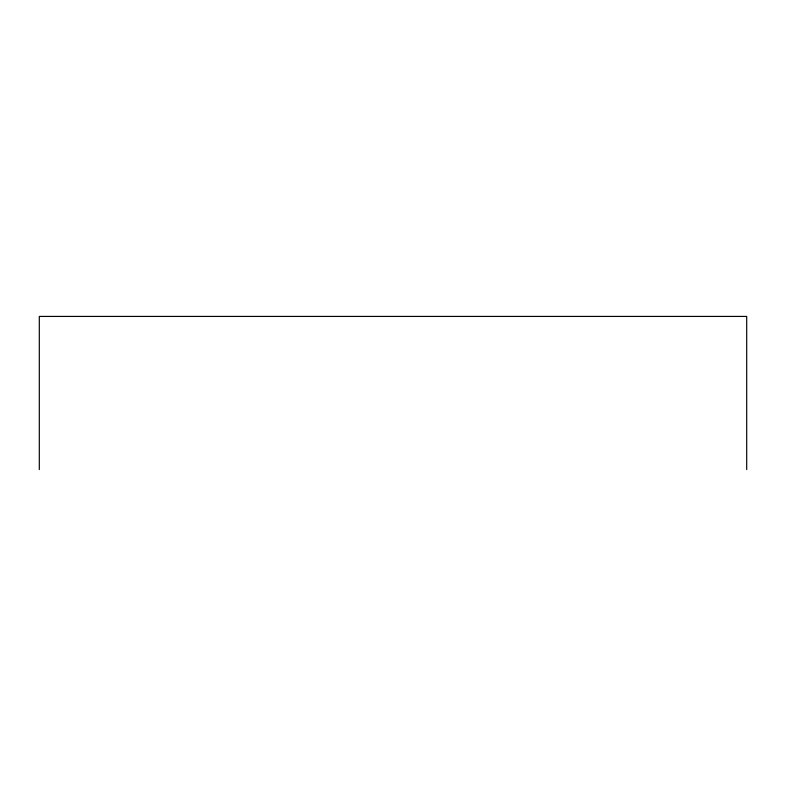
<?xml version="1.0" encoding="UTF-8"?>
<svg xmlns="http://www.w3.org/2000/svg" width="786" height="786" viewBox="0 0 786 786"><rect width="100%" height="100%" fill="white"/><g stroke="black" fill="none" stroke-linecap="round" stroke-linejoin="round"><path stroke-width="1.18" d="M746.7 469.576L746.7 316.424L39.3 316.424L39.3 469.576"/></g></svg>
